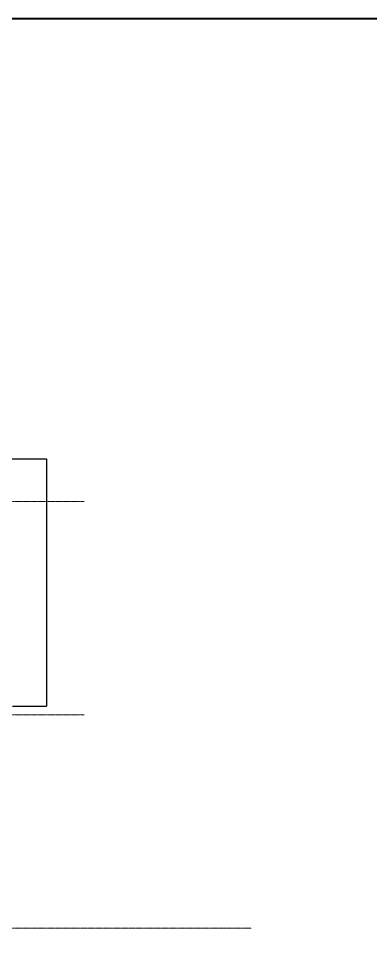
# Model space of a CAD drawing. Header units: millimetres. Extents: x 2355032 to 3136749, y 3674522 to 3929111.
# Drawn here: x 2476148 to 2488552, y 3896859 to 3929111 of the extents above; entities that cross this region are included whole.
import ezdxf

# ---------------------------------------------------------------- set-up
doc = ezdxf.new("R2010")
doc.units = ezdxf.units.MM
doc.header["$MEASUREMENT"] = 0
doc.linetypes.add('CENTER', pattern=[2, 1.25, -0.25, 0.25, -0.25])
for name, color, linetype, lineweight in [('0newfurnture', 30, 'Continuous', 15), ('centreline', 52, 'CENTER', 5), ('stairs', 6, 'Continuous', 25), ('wall 0.4', 7, 'Continuous', 40)]:
    doc.layers.add(name, color=color, linetype=linetype, lineweight=lineweight)

# ---------------------------------------------------------------- blocks, each defined once
blk = doc.blocks.new('main grid')
at = {"layer": 'centreline', "ltscale": 5}
for p, q in [((2559988, 4011172), (2515645, 4011172)), ((2559988, 4003672), (2515645, 4003672)), ((2559388, 3996172), (2515045, 3996172)), ((2559988, 3996172), (2515645, 3996172))]:
    blk.add_line(p, q, dxfattribs=at)

msp = doc.modelspace()

# ---------------------------------------------------------------- linework, layer by layer
at = {"layer": 'centreline', "ltscale": 5}
msp.add_line((2484358, 3897125), (2441839, 3897125), dxfattribs=at)
at = {"layer": 'stairs', "ltscale": 5}
msp.add_line((2475940, 3904925), (2477140, 3904925), dxfattribs=at)
msp.add_lwpolyline([(2465571, 3912425), (2465571, 3913625), (2477140, 3913625), (2477140, 3904925)], dxfattribs=at)
at = {"layer": 'wall 0.4', "ltscale": 5}
msp.add_lwpolyline([(2419644, 3929111), (2617705, 3929111), (2617776, 3864810), (2419715, 3864810)], close=True, dxfattribs=at)

# ---------------------------------------------------------------- block references
at = {"layer": '0newfurnture', "ltscale": 5}
msp.add_blockref('main grid', (-81520, -99047), dxfattribs=at)

doc.saveas('drawing.dxf')
